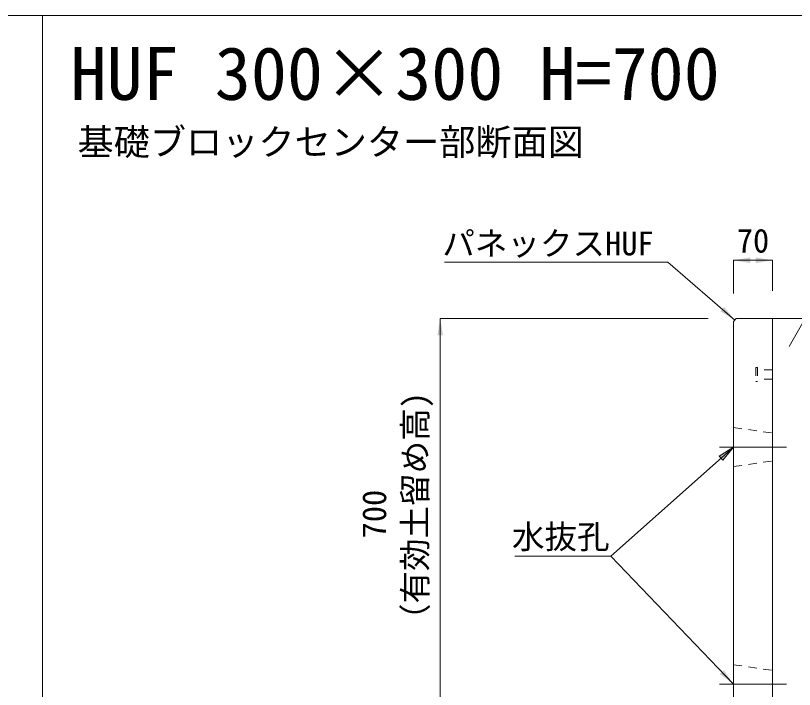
# Model space of a CAD drawing. Units: millimetres at full size. Extents: x 173025 to 194922, y 53822 to 64534.
# Drawn here: x 190274 to 191668, y 63134 to 64341 of the extents above; entities that cross this region are included whole.
import ezdxf
from ezdxf.enums import TextEntityAlignment as Align

# ---------------------------------------------------------------- set-up
doc = ezdxf.new("R2010")
doc.units = ezdxf.units.MM
doc.header["$LTSCALE"] = 20
doc.linetypes.add('USER1', pattern=[28.575, 19.05, -3.175, 3.175, -3.175])
doc.linetypes.add('USER2', pattern=[1.35, 0.75, -0.6])
for name, color, linetype, lineweight in [('0_2', 7, 'Continuous', 20), ('パネックス', 2, 'Continuous', 13), ('図枠', 5, 'Continuous', 13), ('寸法線', 7, 'Continuous', 13), ('引出線', 4, 'Continuous', 13), ('本体', 2, 'Continuous', 9), ('ｲﾝｻｰﾄ', 3, 'USER2', 9), ('ﾊｯﾁﾝｸﾞ', 7, 'Continuous', 5)]:
    doc.layers.add(name, color=color, linetype=linetype, lineweight=lineweight)
doc.layers.add('文字', color=7, linetype='Continuous')
doc.styles.add('ＭＳ ゴシック', font='')
doc.styles.get('ＭＳ ゴシック').set_extended_font_data('MS Gothic')

# ---------------------------------------------------------------- blocks, each defined once
blk = doc.blocks.new('filled_arrow')
at = {"color": 0, "linetype": 'Continuous', "lineweight": -2}
blk.add_solid([(7.5, 1.25), (0, 0), (7.5, -1.25)], dxfattribs=at)

msp = doc.modelspace()

# ---------------------------------------------------------------- hatches: boundary and pattern name
at = {"layer": '引出線'}
msp.add_hatch(color=256, dxfattribs=at).paths.add_polyline_path([(191558.93, 63568.31), (191533.2, 63552.08), (191539.85, 63544.62)])

# ---------------------------------------------------------------- linework, layer by layer
at = {"layer": '0_2'}
msp.add_line((191628.93, 63798.31), (192028.93, 63798.31), dxfattribs=at)
at = {"layer": 'パネックス'}
for p, q in [((191558.93, 63793.31), (191563.93, 63798.31)), ((191558.93, 62633.31), (191558.93, 63793.31)), ((191563.93, 63798.31), (191628.93, 63798.31)), ((191628.93, 63798.31), (191628.93, 62633.31))]:
    msp.add_line(p, q, dxfattribs=at)
at = {"layer": '図枠'}
for p, q in [((179921.93, 64341.27), (194921.93, 64341.27)), ((190321.93, 64341.27), (190321.93, 61441.27))]:
    msp.add_line(p, q, dxfattribs=at)
at = {"layer": '寸法線'}
for p, q in [((191558.93, 63902.97), (191628.93, 63902.97)), ((191558.93, 63843.31), (191558.93, 63902.97)), ((191628.93, 63848.31), (191628.93, 63902.97)), ((191033.93, 63098.31), (191033.93, 63798.31)), ((191513.93, 63798.31), (191033.93, 63798.31))]:
    msp.add_line(p, q, dxfattribs=at)
at = {"layer": '寸法線', "linetype": 'USER1', "lineweight": 9}
for p, q in [((191533.93, 63568.31), (191653.93, 63568.31)), ((191533.93, 63143.31), (191653.93, 63143.31))]:
    msp.add_line(p, q, dxfattribs=at)
at = {"layer": '引出線'}
msp.add_line((191558.93, 63568.31), (191339.43, 63372.75), dxfattribs=at)
for points in [[(191561.43, 63795.81), (191441.22, 63899.27), (191041.37, 63899.27)], [(191558.93, 63143.31), (191339.43, 63372.75), (191167.69, 63372.75)]]:
    msp.add_lwpolyline(points, dxfattribs=at)
msp.add_lwpolyline([(191558.93, 63568.31), (191533.2, 63552.08), (191539.85, 63544.62)], close=True, dxfattribs=at)
at = {"layer": '本体', "linetype": 'USER2'}
for p, q in [((191558.93, 63603.31), (191628.93, 63593.31)), ((191558.93, 63533.31), (191628.93, 63543.31)), ((191558.93, 63178.31), (191628.93, 63168.31))]:
    msp.add_line(p, q, dxfattribs=at)
at = {"layer": 'ｲﾝｻｰﾄ'}
for p, q in [((191601.93, 63710.81), (191598.93, 63710.81)), ((191598.93, 63710.81), (191598.93, 63685.81)), ((191601.93, 63710.81), (191601.93, 63685.81)), ((191628.93, 63706.81), (191601.93, 63706.81)), ((191628.93, 63706.81), (191628.93, 63689.81)), ((191601.93, 63685.81), (191598.93, 63685.81)), ((191628.93, 63689.81), (191601.93, 63689.81))]:
    msp.add_line(p, q, dxfattribs=at)
at = {"layer": 'ﾊｯﾁﾝｸﾞ', "lineweight": 9}
msp.add_line((191687.57, 63798.3), (191658.93, 63748.68), dxfattribs=at)

# ---------------------------------------------------------------- block references
at = {"layer": '寸法線', "xscale": 4, "yscale": 4}
msp.add_blockref('filled_arrow', (191558.93, 63902.97), dxfattribs=at)
for p, rotation in [((191628.93, 63902.97), 180), ((191033.93, 63798.31), 270)]:
    msp.add_blockref('filled_arrow', p, dxfattribs=dict(at, rotation=rotation))
at = {"layer": '引出線', "xscale": 4, "yscale": 4}
for p, rotation in [((191561.43, 63795.81), 139.3), ((191558.93, 63143.31), 133.7)]:
    msp.add_blockref('filled_arrow', p, dxfattribs=dict(at, rotation=rotation))

# ---------------------------------------------------------------- texts
at = {"layer": '0_2', "style": 'ＭＳ ゴシック'}
msp.add_text('基礎ブロックセンター部断面図', height=47.47, dxfattribs=at).set_placement((190384.69, 64076.84), align=Align.BOTTOM_LEFT)
at = {"layer": '寸法線', "style": 'ＭＳ ゴシック'}
msp.add_text('70', height=42.72, dxfattribs=at).set_placement((191593.93, 63937.97), align=Align.MIDDLE_CENTER)
for s, p in [('（有効土留め高)', (191023.13, 63229.78)), ('700', (190950, 63404.6))]:
    msp.add_text(s, height=42.72, rotation=90, dxfattribs=at).set_placement(p, align=Align.BOTTOM_LEFT)
at = {"layer": '引出線', "style": 'ＭＳ ゴシック'}
for s, p in [('パネックスHUF', (191416.22, 63954.41)), ('水抜孔', (191337.18, 63429.03))]:
    msp.add_text(s, height=42.72, dxfattribs=at).set_placement(p, align=Align.TOP_RIGHT)
at = {"layer": '文字', "style": 'ＭＳ ゴシック'}
msp.add_text('HUF 300×300 H=700', height=94.94, dxfattribs=at).set_placement((190371.93, 64161.77), align=Align.BOTTOM_LEFT)

doc.saveas('drawing.dxf')
